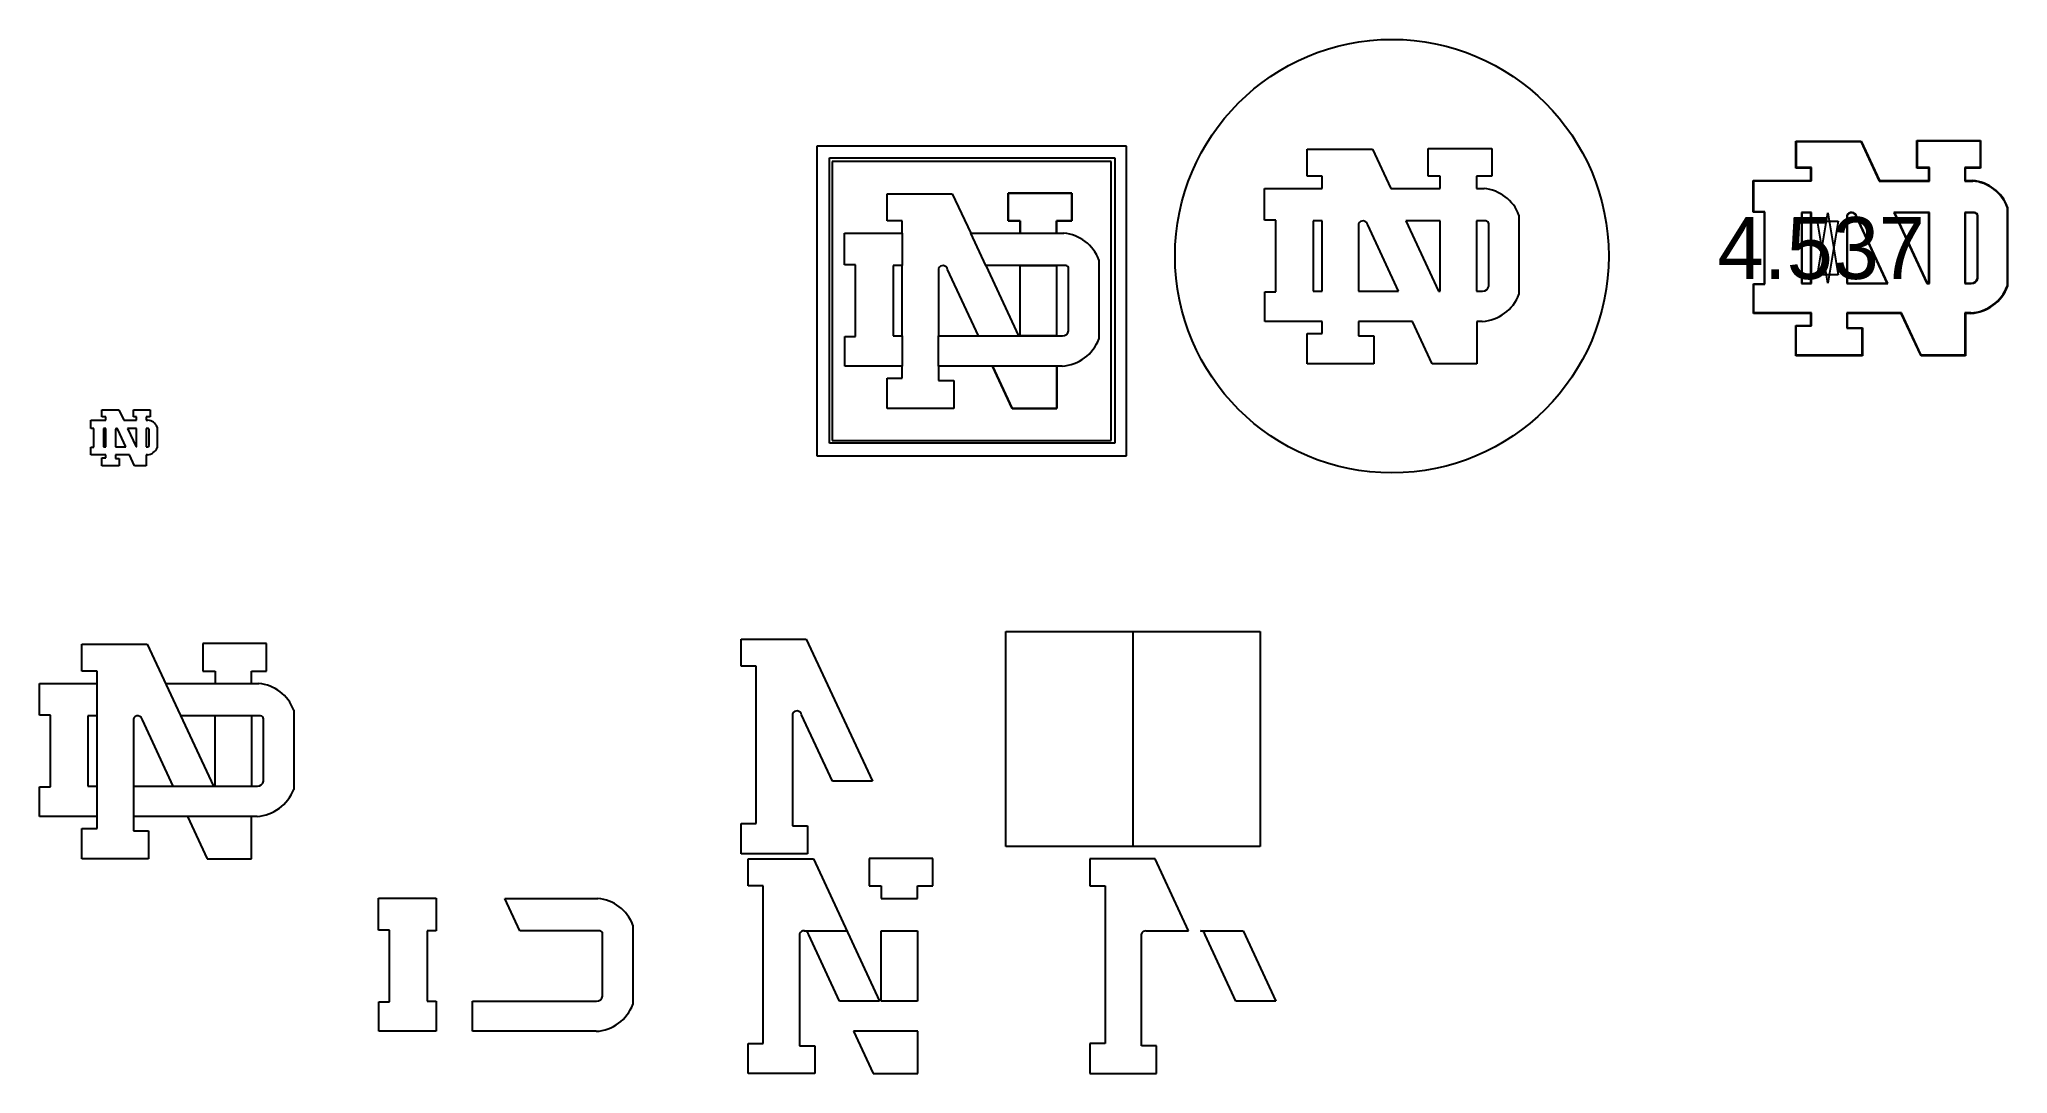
# Model space of a CAD drawing. Extents: x 3 to 130, y -39 to 28.
import ezdxf

# ---------------------------------------------------------------- set-up
doc = ezdxf.new("R2010")
doc.units = 0
doc.header["$MEASUREMENT"] = 0
for name, color, linetype in [('APS_GEOMETRY', 7, 'Continuous'), ('CONSTRUCTION', 7, 'Continuous'), ('DIMENSIONS', 7, 'Continuous')]:
    doc.layers.add(name, color=color, linetype=linetype)

msp = doc.modelspace()

# ---------------------------------------------------------------- linework, layer by layer
at = {"layer": 'APS_GEOMETRY'}
for p, q in [((73.3418, 21.230965), (53.3418, 21.230965)), ((53.3418, 21.230965), (53.3418, 1.230965)), ((73.3418, 1.230965), (73.3418, 21.230965)), ((84.999959, 19.296894), (84.999959, 21.043075)), ((84.999959, 21.043075), (89.20937, 21.043075)), ((89.20937, 21.043075), (90.39766, 18.491461)), ((92.812599, 19.296894), (92.812599, 21.080189)), ((92.812599, 21.080189), (96.926801, 21.080189)), ((96.926801, 21.080189), (96.926801, 19.296894)), ((116.551074, 19.816254), (116.551074, 21.562435)), ((116.551074, 21.562435), (120.760484, 21.562435)), ((116.582324, 19.847504), (116.582324, 21.531185)), ((116.582324, 21.531185), (120.740565, 21.531185)), ((120.740565, 21.531185), (121.928856, 18.979569)), ((120.760484, 21.562435), (121.948775, 19.010821)), ((124.363713, 19.816254), (124.363713, 21.599549)), ((124.363713, 21.599549), (128.477915, 21.599549)), ((124.394963, 19.847504), (124.394963, 21.568299)), ((124.394963, 21.568299), (128.446665, 21.568299)), ((128.446665, 21.568299), (128.446665, 19.847504)), ((128.477915, 21.599549), (128.477915, 19.816254)), ((72.3418, 20.230965), (54.3418, 20.230965)), ((54.3418, 20.230965), (54.3418, 2.230965)), ((72.3418, 2.230965), (72.3418, 20.230965)), ((85.976636, 19.296894), (84.999959, 19.296894)), ((85.976636, 18.50436), (85.976636, 19.296894)), ((93.594541, 19.296894), (92.812599, 19.296894)), ((93.594541, 18.491687), (93.594541, 19.296894)), ((96.926801, 19.296894), (95.938731, 19.296894)), ((95.938731, 19.296894), (95.938731, 18.491853)), ((117.52775, 19.816254), (116.551074, 19.816254)), ((117.559, 19.847504), (116.582324, 19.847504)), ((117.52775, 19.02372), (117.52775, 19.816254)), ((117.559, 18.99247), (117.559, 19.847504)), ((125.145656, 19.816254), (124.363713, 19.816254)), ((125.176906, 19.847504), (124.394963, 19.847504)), ((125.145656, 19.011047), (125.145656, 19.816254)), ((125.176906, 18.979799), (125.176906, 19.847504)), ((128.446665, 19.847504), (127.458596, 19.847504)), ((127.458596, 19.847504), (127.458596, 18.97996)), ((128.477915, 19.816254), (127.489846, 19.816254)), ((127.489846, 19.816254), (127.489846, 19.011213)), ((57.879157, 16.412837), (57.879157, 18.159018)), ((57.879157, 18.159018), (62.088567, 18.159018)), ((62.088567, 18.159018), (63.276858, 15.607404)), ((69.805998, 18.196133), (65.691796, 18.196133)), ((65.691796, 18.196133), (65.691796, 16.412837)), ((65.691796, 16.412837), (65.691796, 18.196133)), ((65.691796, 18.196133), (69.805998, 18.196133)), ((69.805998, 16.412837), (69.805998, 18.196133)), ((69.805998, 18.196133), (69.805998, 16.412837)), ((82.25178, 16.449207), (82.25178, 18.50436)), ((82.25178, 18.50436), (85.976636, 18.50436)), ((90.39766, 18.491461), (93.594541, 18.491687)), ((95.938731, 18.491853), (96.419007, 18.491887)), ((113.802895, 16.968567), (113.802895, 19.02372)), ((113.802895, 19.02372), (117.52775, 19.02372)), ((113.834145, 16.999817), (113.834145, 18.99247)), ((113.834145, 18.99247), (117.559, 18.99247)), ((121.928856, 18.979569), (125.176906, 18.979799)), ((121.948775, 19.010821), (125.145656, 19.011047)), ((127.458596, 18.97996), (127.968713, 18.979997)), ((127.489846, 19.011213), (127.970122, 19.011247)), ((98.673062, 16.776892), (98.673424, 11.653053)), ((114.520368, 16.968567), (113.802895, 16.968567)), ((114.551618, 16.999817), (113.834145, 16.999817)), ((114.520368, 12.33936), (114.520368, 16.968567)), ((114.551618, 12.30811), (114.551618, 16.999817)), ((117.559, 16.952226), (116.910494, 16.952226)), ((116.910494, 16.952226), (116.910494, 12.352846)), ((117.52775, 16.920976), (116.941744, 16.920976)), ((116.941744, 16.920976), (116.941744, 12.384087)), ((117.52775, 12.383922), (117.52775, 16.920976)), ((117.559, 12.352663), (117.559, 16.952226)), ((119.840497, 16.732325), (119.840523, 12.352756)), ((119.871747, 16.726677), (119.871773, 12.384005)), ((122.449201, 12.383916), (120.457752, 16.66015)), ((122.498227, 12.352664), (120.487994, 16.669235)), ((125.176905, 16.950749), (122.87368, 16.950749)), ((122.87368, 16.950749), (125.015055, 12.352578)), ((125.145656, 16.919499), (122.922706, 16.919499)), ((122.922706, 16.919499), (125.034975, 12.383827)), ((125.145813, 12.383823), (125.145656, 16.919499)), ((125.177064, 12.352572), (125.176905, 16.950749)), ((127.458596, 16.950749), (127.458586, 12.352494)), ((128.086759, 16.950749), (127.458596, 16.950749)), ((127.489846, 16.919499), (127.489836, 12.383743)), ((128.086759, 16.919499), (127.489846, 16.919499)), ((128.271187, 12.705486), (128.271187, 16.735071)), ((128.302437, 12.702365), (128.302437, 16.735071)), ((130.192927, 17.290549), (130.193288, 12.178238)), ((130.224176, 17.296252), (130.224539, 12.172413)), ((55.130978, 13.565151), (55.130978, 15.620303)), ((55.130978, 15.620303), (58.855833, 15.620303)), ((55.130978, 13.565151), (55.130978, 15.620303)), ((55.130978, 15.620303), (58.855833, 15.620303)), ((58.855833, 16.412837), (57.879157, 16.412837)), ((58.855833, 15.620303), (58.855833, 16.412837)), ((58.855833, 15.620303), (58.855833, 13.51756)), ((63.276858, 15.607404), (69.298205, 15.60783)), ((63.276858, 15.607404), (66.473739, 15.60763)), ((64.250789, 13.516082), (63.276858, 15.607404)), ((65.691796, 16.412837), (66.473739, 16.412837)), ((66.473739, 16.412837), (65.691796, 16.412837)), ((66.473739, 16.412837), (66.473739, 15.60763)), ((66.473739, 15.60763), (66.473739, 16.412837)), ((66.473739, 15.60763), (68.817929, 15.607796)), ((68.817929, 15.607796), (68.817929, 16.412837)), ((68.817929, 16.412837), (69.805998, 16.412837)), ((69.805998, 16.412837), (68.817929, 16.412837)), ((68.817929, 16.412837), (68.817929, 15.607796)), ((68.817929, 15.607796), (69.298205, 15.60783)), ((82.969253, 16.449207), (82.25178, 16.449207)), ((82.969253, 11.82), (82.969253, 16.449207)), ((85.976636, 16.401617), (85.39063, 16.401616)), ((85.39063, 16.401616), (85.39063, 11.864728)), ((85.976636, 11.864562), (85.976636, 16.401617)), ((88.320632, 16.207317), (88.320658, 11.864645)), ((90.898086, 11.864556), (88.906638, 16.14079)), ((93.594541, 16.400139), (91.371592, 16.400139)), ((91.371592, 16.400139), (93.48386, 11.864467)), ((93.594698, 11.864463), (93.594541, 16.400139)), ((95.938731, 16.400139), (95.938721, 11.864383)), ((96.535644, 16.400139), (95.938731, 16.400139)), ((96.720072, 12.186127), (96.720072, 16.215711)), ((55.848451, 13.565151), (55.130978, 13.565151)), ((55.848451, 13.565151), (55.130978, 13.565151)), ((55.848451, 8.935943), (55.848451, 13.565151)), ((55.848451, 8.935943), (55.848451, 13.565151)), ((58.855833, 13.51756), (58.269827, 13.51756)), ((58.269827, 13.51756), (58.269827, 8.980671)), ((58.855833, 13.51756), (58.269827, 13.51756)), ((58.269827, 13.51756), (58.269827, 8.980671)), ((58.855833, 8.980505), (58.855833, 13.51756)), ((61.19983, 13.32326), (61.199856, 8.980588)), ((63.777284, 8.980499), (61.785835, 13.256734)), ((69.414842, 13.516082), (64.250789, 13.516082)), ((66.473739, 13.516082), (64.250789, 13.516082)), ((64.250789, 13.516082), (66.363058, 8.980411)), ((66.473896, 8.980407), (66.473739, 13.516082)), ((66.473739, 13.516082), (68.817929, 13.516082)), ((66.473896, 8.980407), (66.473739, 13.516082)), ((68.817929, 13.516082), (68.817919, 8.980326)), ((68.817929, 13.516082), (68.817919, 8.980326)), ((69.414842, 13.516082), (68.817929, 13.516082)), ((69.59927, 9.30207), (69.59927, 13.331654)), ((69.59927, 9.30207), (69.59927, 13.331654)), ((71.552259, 13.892835), (71.552622, 8.768997)), ((71.552259, 13.892835), (71.552622, 8.768997)), ((82.265267, 9.91184), (82.265267, 11.82)), ((82.265267, 11.82), (82.969253, 11.82)), ((85.39063, 11.864728), (85.976636, 11.864562)), ((88.320658, 11.864645), (90.898086, 11.864556)), ((93.48386, 11.864467), (93.594698, 11.864463)), ((95.938721, 11.864383), (96.325096, 11.86437)), ((113.816381, 10.4312), (113.816381, 12.33936)), ((113.816381, 12.33936), (114.520368, 12.33936)), ((113.847631, 10.462447), (113.847631, 12.30811)), ((113.847631, 12.30811), (114.551618, 12.30811)), ((116.910494, 12.352846), (117.559, 12.352663)), ((116.941744, 12.384087), (117.52775, 12.383922)), ((119.840523, 12.352756), (122.498227, 12.352664)), ((119.871773, 12.384005), (122.449201, 12.383916)), ((125.015055, 12.352578), (125.177064, 12.352572)), ((125.034975, 12.383827), (125.145813, 12.383823)), ((127.458586, 12.352494), (127.8762, 12.352479)), ((127.489836, 12.383743), (127.876211, 12.383729)), ((117.527566, 10.430849), (113.816381, 10.4312)), ((117.558817, 10.462096), (113.847631, 10.462447)), ((117.527546, 9.650004), (117.527566, 10.430849)), ((117.558795, 9.618754), (117.558817, 10.462096)), ((123.378527, 10.462397), (119.840523, 10.462397)), ((119.840523, 10.462397), (119.840523, 9.467147)), ((123.358608, 10.431147), (119.871773, 10.431147)), ((119.871773, 10.431147), (119.871773, 9.498397)), ((124.631836, 7.697147), (123.358608, 10.431147)), ((124.651755, 7.728397), (123.378527, 10.462397)), ((127.85808, 10.462397), (127.468523, 10.462397)), ((127.468523, 10.462397), (127.468523, 7.728397)), ((127.859113, 10.431147), (127.499773, 10.431147)), ((127.499773, 10.431147), (127.499773, 7.697147)), ((55.144464, 7.027783), (55.144464, 8.935943)), ((55.144464, 8.935943), (55.848451, 8.935943)), ((55.144464, 7.027783), (55.144464, 8.935943)), ((55.144464, 8.935943), (55.848451, 8.935943)), ((58.269827, 8.980671), (58.855833, 8.980505)), ((58.269827, 8.980671), (58.855833, 8.980505)), ((58.855833, 8.980505), (58.855649, 7.027433)), ((61.199856, 8.980588), (69.204294, 8.980313)), ((61.199856, 7.027731), (61.199856, 8.980588)), ((61.199856, 8.980588), (63.777284, 8.980499)), ((66.363058, 8.980411), (66.473896, 8.980407)), ((68.817919, 8.980326), (66.473896, 8.980407)), ((68.817919, 8.980326), (69.204294, 8.980313)), ((85.976451, 9.91149), (82.265267, 9.91184)), ((84.998527, 7.177787), (84.998527, 9.130644)), ((84.998527, 9.130644), (85.976431, 9.130644)), ((85.976431, 9.130644), (85.976451, 9.91149)), ((91.807493, 9.911787), (88.320658, 9.911787)), ((88.320658, 9.911787), (88.320658, 8.979037)), ((88.320658, 8.979037), (89.298562, 8.979037)), ((89.298562, 8.979037), (89.298562, 7.177787)), ((93.080721, 7.177787), (91.807493, 9.911787)), ((96.307999, 9.911787), (95.948658, 9.911787)), ((95.948658, 9.911787), (95.948658, 7.177787)), ((116.549642, 7.697147), (116.549642, 9.650004)), ((116.549642, 9.650004), (117.527546, 9.650004)), ((116.580892, 7.728397), (116.580892, 9.618754)), ((116.580892, 9.618754), (117.558795, 9.618754)), ((119.840523, 9.467147), (120.818427, 9.467147)), ((119.871773, 9.498397), (120.849677, 9.498397)), ((120.818427, 9.467147), (120.818427, 7.728397)), ((120.849677, 9.498397), (120.849677, 7.697147)), ((120.849677, 7.697147), (116.549642, 7.697147)), ((120.818427, 7.728397), (116.580892, 7.728397)), ((127.499773, 7.697147), (124.631836, 7.697147)), ((127.468523, 7.728397), (124.651755, 7.728397)), ((58.855649, 7.027433), (55.144464, 7.027783)), ((58.855649, 7.027433), (55.144464, 7.027783)), ((58.855629, 6.246588), (58.855649, 7.027433)), ((69.187196, 7.027731), (61.199856, 7.027731)), ((64.686691, 7.027731), (61.199856, 7.027731)), ((61.199856, 7.027731), (61.199856, 6.094981)), ((64.686691, 7.027731), (65.959919, 4.29373)), ((68.827856, 7.027731), (64.686691, 7.027731)), ((65.959919, 4.29373), (64.686691, 7.027731)), ((68.827856, 4.29373), (68.827856, 7.027731)), ((69.187196, 7.027731), (68.827856, 7.027731)), ((68.827856, 7.027731), (68.827856, 4.29373)), ((89.298562, 7.177787), (84.998527, 7.177787)), ((95.948658, 7.177787), (93.080721, 7.177787)), ((57.877725, 4.29373), (57.877725, 6.246588)), ((57.877725, 6.246588), (58.855629, 6.246588)), ((61.199856, 6.094981), (62.17776, 6.094981)), ((62.17776, 6.094981), (62.17776, 4.29373)), ((7.186383, 3.746444), (7.186383, 4.200964)), ((7.186383, 4.200964), (8.282065, 4.200964)), ((8.282065, 4.200964), (8.59137, 3.536795)), ((9.219963, 3.746444), (9.219963, 4.210624)), ((9.219963, 4.210624), (10.290863, 4.210624)), ((10.290863, 4.210624), (10.290863, 3.746444)), ((62.17776, 4.29373), (57.877725, 4.29373)), ((65.959919, 4.29373), (68.827856, 4.29373)), ((68.827856, 4.29373), (65.959919, 4.29373)), ((6.47105, 3.00521), (6.47105, 3.540153)), ((6.47105, 3.540153), (7.440606, 3.540153)), ((6.657803, 3.00521), (6.47105, 3.00521)), ((6.657803, 1.800257), (6.657803, 3.00521)), ((7.440606, 3.746444), (7.186383, 3.746444)), ((7.440606, 2.992822), (7.288072, 2.992822)), ((7.288072, 2.992822), (7.288072, 1.811899)), ((7.440606, 3.540153), (7.440606, 3.746444)), ((7.440606, 1.811856), (7.440606, 2.992822)), ((8.050733, 2.942247), (8.05074, 1.811877)), ((8.721628, 1.811854), (8.203266, 2.924931)), ((8.59137, 3.536795), (9.423497, 3.536854)), ((9.423497, 2.992437), (8.844878, 2.992437)), ((8.844878, 2.992437), (9.394688, 1.811831)), ((9.423497, 3.746444), (9.219963, 3.746444)), ((9.423497, 3.536854), (9.423497, 3.746444)), ((9.423538, 1.81183), (9.423497, 2.992437)), ((10.033675, 2.992437), (10.033672, 1.811809)), ((10.290863, 3.746444), (10.033675, 3.746444)), ((10.033675, 3.746444), (10.033675, 3.536897)), ((10.033675, 3.536897), (10.158688, 3.536906)), ((10.189048, 2.992437), (10.033675, 2.992437)), ((10.237053, 1.895557), (10.237053, 2.944432)), ((10.745404, 3.090504), (10.745498, 1.756801)), ((6.47456, 1.303575), (6.47456, 1.800257)), ((6.47456, 1.800257), (6.657803, 1.800257)), ((7.440558, 1.303484), (6.47456, 1.303575)), ((7.288072, 1.811899), (7.440606, 1.811856)), ((7.440552, 1.100235), (7.440558, 1.303484)), ((8.05074, 1.811877), (8.721628, 1.811854)), ((8.95834, 1.303561), (8.05074, 1.303561)), ((8.05074, 1.303561), (8.05074, 1.060772)), ((9.289753, 0.591918), (8.95834, 1.303561)), ((9.394688, 1.811831), (9.423538, 1.81183)), ((10.033672, 1.811809), (10.134243, 1.811806)), ((10.129793, 1.303561), (10.036259, 1.303561)), ((10.036259, 1.303561), (10.036259, 0.591918)), ((54.3418, 2.230965), (72.3418, 2.230965)), ((7.18601, 0.591918), (7.18601, 1.100235)), ((7.18601, 1.100235), (7.440552, 1.100235)), ((8.305282, 0.591918), (7.18601, 0.591918)), ((8.05074, 1.060772), (8.305282, 1.060772)), ((8.305282, 1.060772), (8.305282, 0.591918)), ((10.036259, 0.591918), (9.289753, 0.591918)), ((53.3418, 1.230965), (73.3418, 1.230965)), ((65.536282, -10.114436), (81.957926, -10.114436)), ((65.536282, -23.988905), (65.536282, -10.114436)), ((73.747104, -10.114436), (73.747104, -23.988905)), ((81.957926, -10.114436), (81.957926, -23.988905)), ((5.893927, -12.669676), (5.893927, -10.923496)), ((5.893927, -10.923496), (10.103338, -10.923496)), ((10.103338, -10.923496), (14.377828, -20.102103)), ((17.820768, -10.886381), (13.706567, -10.886381)), ((13.706567, -10.886381), (13.706567, -12.669676)), ((17.820768, -12.669676), (17.820768, -10.886381)), ((48.447471, -12.349725), (48.447471, -10.603544)), ((48.447471, -10.603544), (52.656881, -10.603544)), ((52.656881, -10.603544), (56.931372, -19.782152)), ((6.870603, -12.669676), (5.893927, -12.669676)), ((6.870603, -20.102008), (6.870603, -12.669676)), ((13.706567, -12.669676), (14.488509, -12.669676)), ((14.488509, -12.669676), (14.488509, -13.474883)), ((16.832699, -13.474717), (16.832699, -12.669676)), ((16.832699, -12.669676), (17.820768, -12.669676)), ((49.424147, -12.349725), (48.447471, -12.349725)), ((49.424147, -19.782057), (49.424147, -12.349725)), ((3.145748, -15.517363), (3.145748, -13.46221)), ((3.145748, -13.46221), (6.870603, -13.46221)), ((11.291628, -13.47511), (17.312975, -13.474683)), ((19.56703, -15.189678), (19.567392, -20.313517)), ((3.863221, -15.517363), (3.145748, -15.517363)), ((3.863221, -20.14657), (3.863221, -15.517363)), ((6.870603, -15.564954), (6.284598, -15.564954)), ((6.284598, -15.564954), (6.284598, -20.101843)), ((9.2146, -15.759253), (9.214626, -22.987533)), ((11.792054, -20.102014), (9.800606, -15.82578)), ((17.429612, -15.566431), (12.26556, -15.566431)), ((14.488666, -20.102107), (14.488509, -15.566431)), ((16.832699, -15.566431), (16.832689, -20.102187)), ((17.61404, -19.780444), (17.61404, -15.750859)), ((51.768143, -15.439302), (51.768169, -22.667582)), ((54.345597, -19.782063), (52.354149, -15.505828)), ((3.159234, -22.05473), (3.159234, -20.14657)), ((3.159234, -20.14657), (3.863221, -20.14657)), ((6.284598, -20.101843), (6.870603, -20.102008)), ((6.870399, -22.835926), (6.870603, -20.102008)), ((9.214626, -20.101926), (17.219064, -20.102201)), ((49.423943, -22.515974), (49.424147, -19.782057)), ((56.931372, -19.782152), (54.345597, -19.782063)), ((6.870419, -22.055081), (3.159234, -22.05473)), ((5.892495, -24.788783), (5.892495, -22.835926)), ((5.892495, -22.835926), (6.870399, -22.835926)), ((17.201966, -22.054783), (9.214626, -22.054783)), ((12.701461, -22.054783), (13.974689, -24.788783)), ((16.842626, -24.788783), (16.842626, -22.054783)), ((48.446038, -24.468832), (48.446038, -22.515974)), ((48.446038, -22.515974), (49.423943, -22.515974)), ((51.768169, -22.667582), (52.746074, -22.667582)), ((52.746074, -22.667582), (52.746074, -24.468832)), ((9.214626, -22.987533), (10.19253, -22.987533)), ((10.19253, -22.987533), (10.19253, -24.788783)), ((81.957926, -23.988905), (65.536282, -23.988905)), ((10.19253, -24.788783), (5.892495, -24.788783)), ((13.974689, -24.788783), (16.842626, -24.788783)), ((52.746074, -24.468832), (48.446038, -24.468832)), ((48.908532, -26.550412), (48.908532, -24.804231)), ((48.908532, -24.804231), (53.117942, -24.804231)), ((53.117942, -24.804231), (57.392433, -33.982838)), ((60.835373, -24.767116), (56.721171, -24.767116)), ((56.721171, -24.767116), (56.721171, -26.550412)), ((60.835373, -26.550412), (60.835373, -24.767116)), ((75.182443, -24.804231), (70.973032, -24.804231)), ((70.973032, -24.804231), (70.973032, -26.550412)), ((77.343451, -29.444562), (75.182443, -24.804231)), ((49.885208, -26.550412), (48.908532, -26.550412)), ((49.885208, -33.982744), (49.885208, -26.550412)), ((56.721171, -26.550412), (57.503114, -26.550412)), ((57.503114, -26.550412), (57.503114, -27.355619)), ((59.847304, -27.355453), (59.847304, -26.550412)), ((59.847304, -26.550412), (60.835373, -26.550412)), ((70.973032, -26.550412), (71.949708, -26.550412)), ((71.949708, -26.550412), (71.949708, -33.982744)), ((25.043557, -29.398098), (25.043557, -27.342946)), ((25.043557, -27.342946), (28.768412, -27.342946)), ((28.768412, -27.342946), (28.768412, -29.445689)), ((33.189437, -27.355845), (39.210784, -27.355419)), ((34.163368, -29.447167), (33.189437, -27.355845)), ((57.503114, -27.355619), (59.847304, -27.355453)), ((41.464838, -29.070414), (41.465201, -34.194252)), ((25.76103, -29.398098), (25.043557, -29.398098)), ((25.76103, -34.027306), (25.76103, -29.398098)), ((28.768412, -29.445689), (28.182407, -29.445689)), ((28.182407, -29.445689), (28.182407, -33.982578)), ((39.327421, -29.447167), (34.163368, -29.447167)), ((39.511849, -33.661179), (39.511849, -29.631595)), ((52.229205, -29.639989), (52.229231, -36.868268)), ((52.513587, -29.444562), (55.278951, -29.444562)), ((54.806659, -33.98275), (52.81521, -29.706515)), ((57.503271, -33.982842), (57.503114, -29.447167)), ((57.503114, -29.447167), (59.847304, -29.447167)), ((59.847304, -29.447167), (59.847294, -33.982923)), ((74.293731, -36.868268), (74.293705, -29.639989)), ((74.578087, -29.444562), (77.343451, -29.444562)), ((78.106271, -29.444562), (80.871636, -29.444562)), ((80.399344, -33.98275), (78.407895, -29.706515)), ((80.871636, -29.444562), (82.985118, -33.982838)), ((25.057043, -35.935466), (25.057043, -34.027306)), ((25.057043, -34.027306), (25.76103, -34.027306)), ((28.182407, -33.982578), (28.768412, -33.982744)), ((28.768412, -33.982744), (28.768228, -35.935816)), ((31.112435, -33.982661), (39.116873, -33.982936)), ((31.112435, -35.935518), (31.112435, -33.982661)), ((49.885004, -36.716661), (49.885208, -33.982744)), ((57.392433, -33.982838), (54.806659, -33.98275)), ((59.847294, -33.982923), (57.503271, -33.982842)), ((71.949708, -33.982744), (71.949504, -36.716661)), ((82.985118, -33.982838), (80.399344, -33.98275)), ((28.768228, -35.935816), (25.057043, -35.935466)), ((39.099775, -35.935518), (31.112435, -35.935518)), ((48.9071, -38.669519), (48.9071, -36.716661)), ((48.9071, -36.716661), (49.885004, -36.716661)), ((55.716066, -35.935518), (56.989294, -38.669519)), ((59.857231, -35.935518), (55.716066, -35.935518)), ((59.857231, -38.669519), (59.857231, -35.935518)), ((71.949504, -36.716661), (70.9716, -36.716661)), ((70.9716, -36.716661), (70.9716, -38.669519)), ((52.229231, -36.868268), (53.207135, -36.868268)), ((53.207135, -36.868268), (53.207135, -38.669519)), ((75.271635, -36.868268), (74.293731, -36.868268)), ((75.271635, -38.669519), (75.271635, -36.868268)), ((53.207135, -38.669519), (48.9071, -38.669519)), ((56.989294, -38.669519), (59.857231, -38.669519)), ((70.9716, -38.669519), (75.271635, -38.669519))]:
    msp.add_line(p, q, dxfattribs=at)
msp.add_circle((90.469345, 14.128988), 14, dxfattribs=at)
for centre, radius, start, end in [((96.179881, 15.838825), 2.663817, 20.618967, 84.849723), ((127.730995, 16.358185), 2.632567, 20.742306, 84.8192), ((127.730995, 16.358185), 2.663817, 20.618967, 84.849723), ((120.156129, 16.617476), 0.335878, 8.864628, 160.005157), ((120.156129, 16.617476), 0.304628, 8.052876, 158.993515), ((128.086759, 16.735071), 0.215678, 0, 90), ((128.086759, 16.735071), 0.184428, 0, 90), ((69.059078, 12.954768), 2.663817, 20.618967, 84.849723), ((69.059078, 12.954768), 2.663817, 20.618967, 84.849723), ((88.605014, 16.098116), 0.304628, 8.052876, 158.993515), ((96.535644, 16.215711), 0.184428, 0, 90), ((61.484212, 13.214059), 0.304628, 8.052876, 158.993515), ((69.414842, 13.331654), 0.184428, 0, 90), ((69.414842, 13.331654), 0.184428, 0, 90), ((96.128328, 12.633152), 2.727289, 273.777305, 338.938656), ((96.325383, 12.267324), 0.402954, 269.959203, 348.375019), ((127.679443, 13.152512), 2.696039, 273.799141, 338.81552), ((127.679443, 13.152512), 2.727289, 273.777305, 338.938656), ((127.876498, 12.786684), 0.434204, 269.960627, 348.802546), ((127.876498, 12.786684), 0.402954, 269.959203, 348.375019), ((69.204581, 9.383267), 0.402954, 269.959203, 348.375019), ((69.204581, 9.383267), 0.402954, 269.959203, 348.375019), ((69.007526, 9.749095), 2.727289, 273.777305, 338.938656), ((69.007526, 9.749095), 2.727289, 273.777305, 338.938656), ((8.124756, 2.913823), 0.079293, 8.052876, 158.993515), ((10.096445, 2.846331), 0.693374, 20.618967, 84.849723), ((10.189048, 2.944432), 0.048005, 0, 90), ((10.083026, 2.011915), 0.709896, 273.777305, 338.938656), ((10.134318, 1.916692), 0.104886, 269.959203, 348.375019), ((17.073849, -16.127746), 2.663817, 20.618967, 84.849723), ((52.052525, -15.548503), 0.304628, 8.052876, 158.993515), ((9.498982, -15.868454), 0.304628, 8.052876, 158.993515), ((17.429612, -15.750859), 0.184428, 0, 90), ((17.022296, -19.333419), 2.727289, 273.777305, 338.938656), ((17.219351, -19.699246), 0.402954, 269.959203, 348.375019), ((38.971657, -30.008481), 2.663817, 20.618967, 84.849723), ((39.327421, -29.631595), 0.184428, 0, 90), ((52.513587, -29.74919), 0.304628, 8.052876, 158.993515), ((74.578087, -29.74919), 0.304628, 90, 158.993515), ((78.106271, -29.74919), 0.304628, 8.052876, 90), ((38.920105, -33.214154), 2.727289, 273.777305, 338.938656), ((39.11716, -33.579982), 0.402954, 269.959203, 348.375019)]:
    msp.add_arc(centre, radius, start, end, dxfattribs=at)
at = {"layer": 'CONSTRUCTION'}
for p, q in [((54.1543, 2.043465), (54.1543, 20.480965)), ((54.1543, 20.480965), (72.5918, 20.480965)), ((72.5918, 20.480965), (72.5918, 2.043465)), ((72.5918, 2.043465), (54.1543, 2.043465))]:
    msp.add_line(p, q, dxfattribs=at)
at = {"layer": 'DIMENSIONS'}
for p, q in [((117.952188, 12.920976), (118.618988, 16.920976)), ((118.618988, 16.920976), (118.618988, 16.920976)), ((118.618988, 16.920976), (119.285788, 12.920976)), ((118.618988, 12.383922), (117.952188, 16.383922)), ((117.952188, 16.383922), (119.285788, 16.383922)), ((119.285788, 16.383922), (118.618988, 12.383922)), ((119.285788, 12.920976), (117.952188, 12.920976)), ((118.618988, 12.383922), (118.618988, 12.383922))]:
    msp.add_line(p, q, dxfattribs=at)

# ---------------------------------------------------------------- texts
msp.add_text('4.537', height=4, dxfattribs=at).set_placement((111.498283, 12.652449))

doc.saveas('drawing.dxf')
